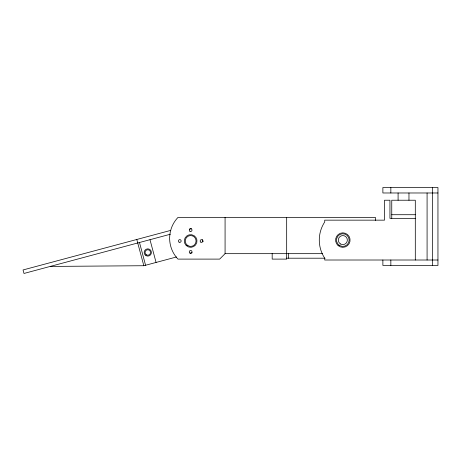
<?xml version="1.0" encoding="UTF-8"?>
<svg xmlns="http://www.w3.org/2000/svg" width="461" height="461" viewBox="0 0 461 461"><rect width="100%" height="100%" fill="white"/><g stroke="black" fill="none" stroke-linecap="round" stroke-linejoin="round"><path stroke-width="0.69" d="M322.47 253.671L225.077 253.671L219.643 259.105L177.975 259.105A30.207 30.207 0 0 1 177.975 217.436L375.45 217.436L375.45 220.456M170.772 230.373L23.05 269.956L23.989 273.454L170.403 234.223M189.454 229.117L191.499 228.57M50.237 266.423L143.832 265.726L176.494 256.973M190.105 253.325L192.151 252.778M437.95 192.98L382.878 192.98L382.878 187.546L437.95 187.546L437.95 265.444L382.878 265.444L382.878 260.01M391.752 214.717L415.303 214.717M415.303 218.341L389.943 218.341L389.943 200.224L384.503 200.224L384.503 220.156L324.723 220.156L324.723 221.966A32.91 32.91 0 0 0 324.723 258.2L324.723 260.01L437.95 260.01M286.373 258.2L325.08 258.2M202.494 239.662L203.047 241.731M149.986 239.697L156.077 262.447M139.487 242.509L145.578 265.259M136.796 239.478L143.832 265.726M432.516 187.546L432.516 265.444M427.082 192.98L427.082 260.01M415.303 260.01L415.303 200.224L391.752 200.224L391.752 218.341M408.965 192.98L408.965 200.224M398.091 192.98L398.091 200.224M390.847 187.546L390.847 192.98M390.847 260.01L390.847 265.444M288.488 253.227L288.488 258.2M286.673 217.436L286.673 259.105L272.18 259.105L272.18 253.366M225.077 217.436L225.077 253.671M146.085 254.599A2.72 2.72 0 0 0 150.47 252.887A2.72 2.72 0 0 0 146.794 249.943A2.72 2.72 0 0 0 146.085 254.599M187.938 245.696A5.434 5.434 0 0 0 196.092 240.988A5.434 5.434 0 0 0 187.938 236.28A5.434 5.434 0 0 0 187.938 245.696M145.97 255.613A3.625 3.625 0 0 0 151.404 252.478A3.625 3.625 0 0 0 145.97 249.338A3.625 3.625 0 0 0 145.97 255.613M200.846 242.163A1.36 1.36 0 0 0 202.886 240.988A1.36 1.36 0 0 0 200.846 239.812A1.36 1.36 0 0 0 200.846 242.163M340.57 244.007A4.529 4.529 0 0 0 347.363 240.083A4.529 4.529 0 0 0 340.57 236.159A4.529 4.529 0 0 0 340.57 244.007M339.665 245.575A6.339 6.339 0 0 0 349.179 240.083A6.339 6.339 0 0 0 339.665 234.591A6.339 6.339 0 0 0 339.665 245.575M186.198 245.494A6.339 6.339 0 0 0 196.789 242.595A6.339 6.339 0 0 0 188.981 234.874A6.339 6.339 0 0 0 186.198 245.494M189.978 253.037A1.36 1.36 0 0 0 192.012 251.862A1.36 1.36 0 0 0 189.978 250.68A1.36 1.36 0 0 0 189.978 253.037M179.104 242.163A1.36 1.36 0 0 0 181.144 240.988A1.36 1.36 0 0 0 179.104 239.812A1.36 1.36 0 0 0 179.104 242.163M189.978 231.295A1.36 1.36 0 0 0 192.012 230.12A1.36 1.36 0 0 0 189.978 228.944A1.36 1.36 0 0 0 189.978 231.295M338.132 245.592A7.249 7.249 0 0 0 349.962 241.403A7.249 7.249 0 0 0 340.42 233.254A7.249 7.249 0 0 0 338.132 245.592"/></g></svg>
